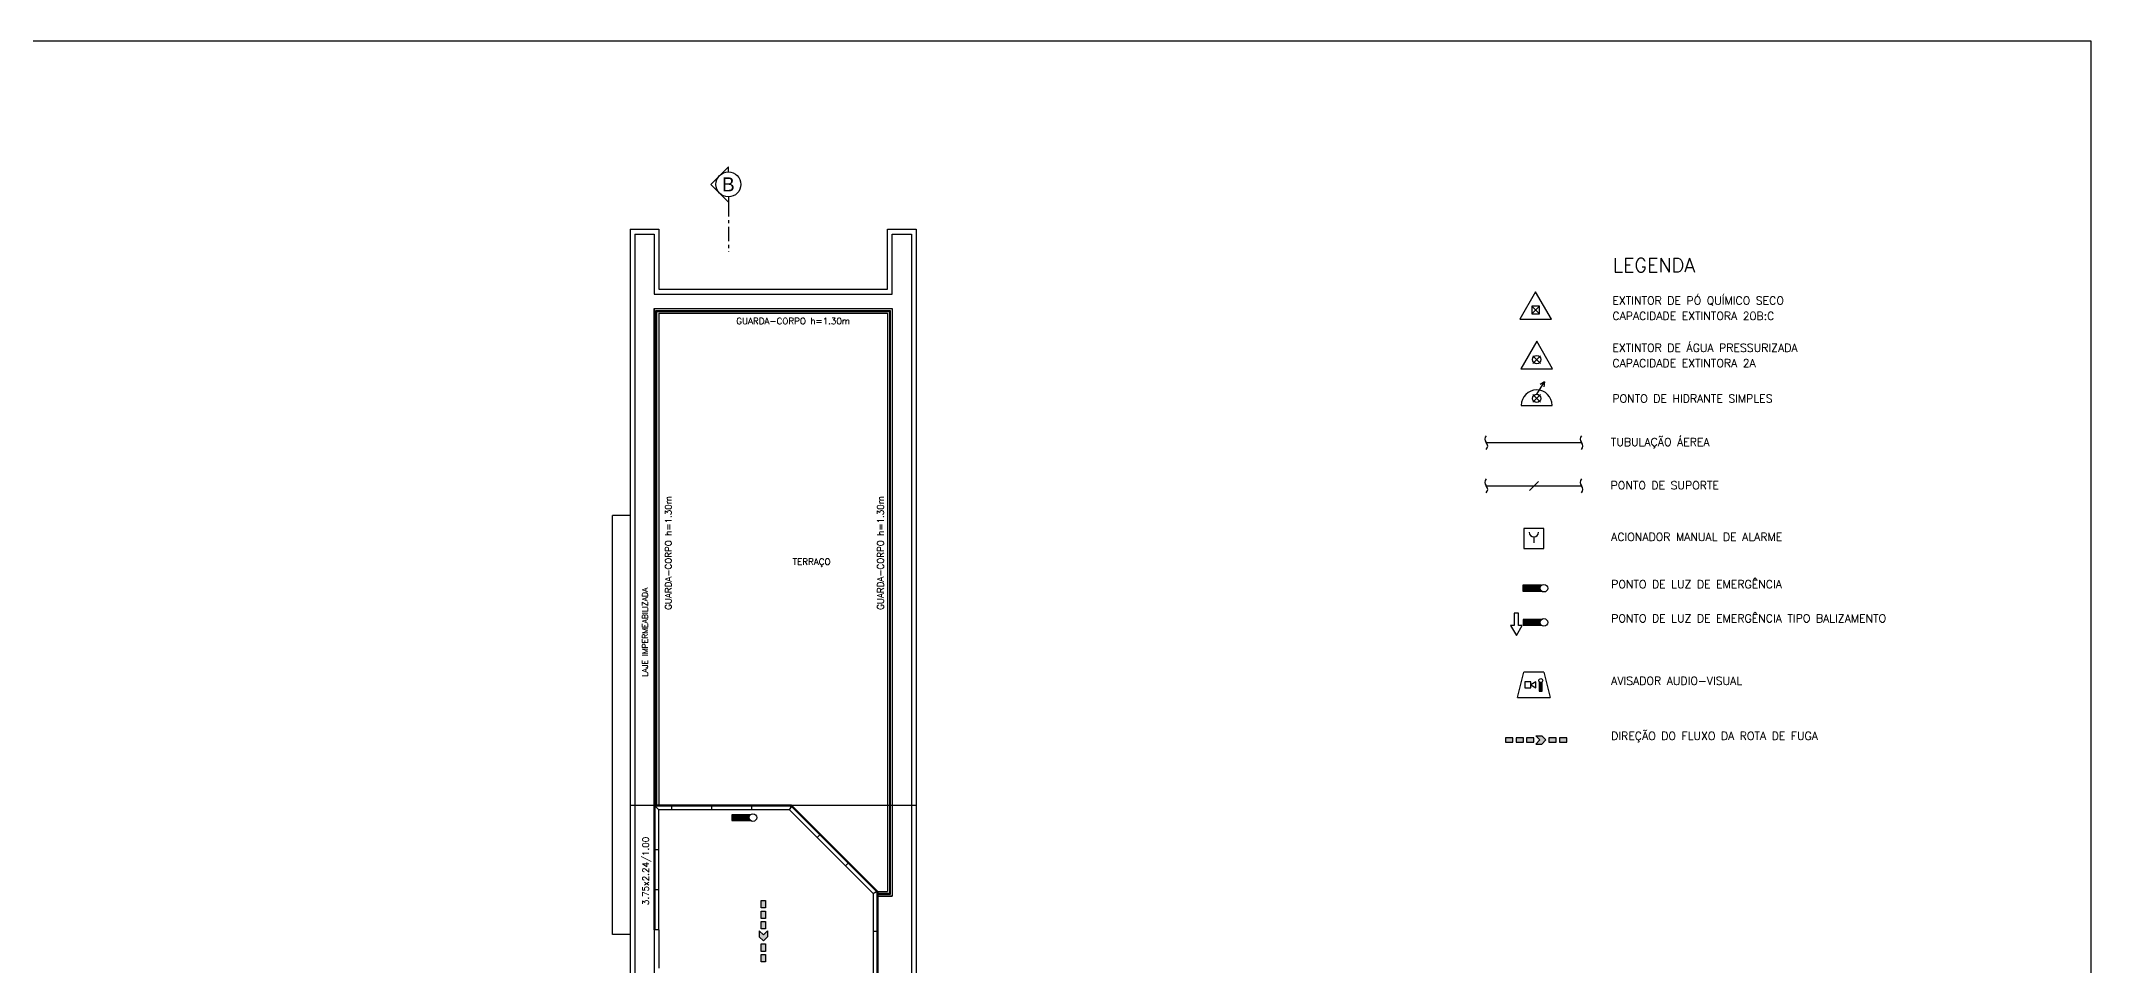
# Model space of a CAD drawing. Extents: x 544 to 914, y -40 to 56.
# Drawn here: x 715.3 to 779.4, y 21.6 to 50.5 of the extents above; entities that cross this region are included whole.
import ezdxf
from ezdxf.enums import TextEntityAlignment as Align

# ---------------------------------------------------------------- set-up
doc = ezdxf.new("R2010")
doc.units = 0
doc.header["$LTSCALE"] = 0.5
doc.header["$MEASUREMENT"] = 0
doc.linetypes.add('ACAD_ISO10W100', pattern=[18, 12, -3, 0, -3])
doc.layers.get('0').update_dxf_attribs({"linetype": 'CONTINUOUS'})
for name, color, linetype in [('A-01', 1, 'CONTINUOUS'), ('A-02', 2, 'CONTINUOUS'), ('A-03', 3, 'CONTINUOUS'), ('A-05', 5, 'CONTINUOUS'), ('BOMBEIRO', 220, 'CONTINUOUS'), ('corte', 2, 'ACAD_ISO10W100'), ('COTASMKT', 170, 'CONTINUOUS'), ('Especificações', 2, 'CONTINUOUS'), ('JANELA', 1, 'CONTINUOUS'), ('LIN02', 10, 'CONTINUOUS'), ('SPK', 14, 'CONTINUOUS'), ('TUBO', 240, 'CONTINUOUS'), ('Título', 3, 'CONTINUOUS'), ('área vendável', 4, 'CONTINUOUS')]:
    doc.layers.add(name, color=color, linetype=linetype)
doc.styles.add('CL140', font='fonte', dxfattribs={"height": 0.35})
doc.styles.add('SIMPLEX', font='simplex', dxfattribs={"height": 0.2})
doc.styles.add('T20', font='simplex.shx', dxfattribs={"height": 0.1})

# ---------------------------------------------------------------- blocks, each defined once
blk = doc.blocks.new('ACIONADOR')
at = {"layer": 'BOMBEIRO'}
blk.add_line((0, 0.00036), (0, -0.00109), dxfattribs=at)
blk.add_lwpolyline([(-0.00251, 0.00251), (-0.00251, -0.00251), (0.00251, -0.00251), (0.00251, 0.00251)], close=True, dxfattribs=at)
blk.add_arc((0, 0.00153), 0.00117, 180, 0, dxfattribs=at)
blk = doc.blocks.new('LUZ')
at = {"layer": 'BOMBEIRO'}
blk.add_hatch(color=256, dxfattribs=at).paths.add_polyline_path([(-0.00061, -0.00072, -0.219153), (-0.00094, 0, -0.219153), (-0.00061, 0.00072), (-0.00524, 0.00072), (-0.00524, -0.00072)])
for p, q in [((-0.00524, 0.00072), (-0.00524, -0.00072)), ((-0.00061, 0.00072), (-0.00524, 0.00072)), ((-0.00524, -0.00072), (-0.00061, -0.00072))]:
    blk.add_line(p, q, dxfattribs=at)
blk.add_circle((0, 0), 0.000945, dxfattribs=at)
blk = doc.blocks.new('AVISADOR1')
at = {"layer": 'BOMBEIRO'}
blk.add_hatch(color=256, dxfattribs=at).paths.add_polyline_path([(0.00131, 0.00076, -0.460419), (0.00057, 0.00076), (0.00057, -0.00161), (0.00131, -0.00161)])
for p, q in [((-0.00485, -0.00313), (-0.00329, 0.00313)), ((0.00172, 0.00313), (-0.00329, 0.00313)), ((0.00057, 0.00076), (0.00057, -0.00161)), ((0.00131, -0.00161), (0.00131, 0.00076)), ((0.00172, 0.00313), (0.00329, -0.00313)), ((-0.00485, -0.00313), (0.00329, -0.00313)), ((0.00057, -0.00161), (0.00131, -0.00161))]:
    blk.add_line(p, q, dxfattribs=at)
for points in [[(-0.00307, 0.00075), (-0.00307, -0.00075), (-0.00156, -0.00075), (-0.00156, 0.00075)], [(-0.00156, 0), (-0.00026, -0.00075), (-0.00026, 0.00075)]]:
    blk.add_lwpolyline(points, close=True, dxfattribs=at)
blk.add_circle((0.00094, 0.00107), 0.000484, dxfattribs=at)
blk = doc.blocks.new('BALIZAMENTO')
at = {"layer": 'BOMBEIRO'}
blk.add_hatch(color=256, dxfattribs=at).paths.add_polyline_path([(0.00072, -0.00061, -0.219153), (0, -0.00094, -0.219153), (-0.00072, -0.00061), (-0.00072, -0.00524), (0.00072, -0.00524)])
for p, q in [((-0.00072, -0.00061), (-0.00072, -0.00524)), ((0.00072, -0.00524), (0.00072, -0.00061)), ((-0.00072, -0.00524), (0.00072, -0.00524))]:
    blk.add_line(p, q, dxfattribs=at)
for points in [[(0.0008, -0.00633), (-0.00226, -0.00633), (-0.00226, -0.00746), (0.0008, -0.00746)], [(0.0008, -0.00746), (0.0008, -0.00834), (0.00329, -0.0069), (0.0008, -0.00546), (0.0008, -0.00633)]]:
    blk.add_lwpolyline(points, dxfattribs=at)
blk.add_circle((0, 0), 0.000945, dxfattribs=at)
blk = doc.blocks.new('DIRECAO')
at = {"layer": 'BOMBEIRO'}
h = blk.add_hatch(color=256, dxfattribs=at)
h.paths.add_polyline_path([(-0.00709, 0.00053), (-0.00709, -0.00053), (-0.00523, -0.00053), (-0.00523, 0.00053)])
h.paths.add_polyline_path([(-0.00262, -0.00053), (-0.00262, 0.00053), (-0.00447, 0.00053), (-0.00447, -0.00053)])
h.paths.add_polyline_path([(0, -0.00053), (0, 0.00053), (-0.00186, 0.00053), (-0.00186, -0.00053)])
h.paths.add_polyline_path([(0.00151, 0), (0.00047, -0.00104), (0.00195, -0.00104), (0.00299, 0), (0.00195, 0.00104), (0.00047, 0.00104)])
h.paths.add_polyline_path([(0.00561, 0.00053), (0.00375, 0.00053), (0.00375, -0.00053), (0.00561, -0.00053)])
h.paths.add_polyline_path([(0.00823, 0.00053), (0.00637, 0.00053), (0.00637, -0.00053), (0.00823, -0.00053)])
for p, q in [((0.00047, 0.00104), (0.00195, 0.00104)), ((0.00047, 0.00104), (0.00151, 0)), ((0.00047, -0.00104), (0.00151, 0)), ((0.00299, 0), (0.00195, 0.00104)), ((0.00299, 0), (0.00195, -0.00104)), ((0.00047, -0.00104), (0.00195, -0.00104))]:
    blk.add_line(p, q, dxfattribs=at)
for points in [[(-0.00709, -0.00053), (-0.00523, -0.00053), (-0.00523, 0.00053), (-0.00709, 0.00053)], [(-0.00447, -0.00053), (-0.00262, -0.00053), (-0.00262, 0.00053), (-0.00447, 0.00053)], [(-0.00186, -0.00053), (0, -0.00053), (0, 0.00053), (-0.00186, 0.00053)], [(0.00375, -0.00053), (0.00561, -0.00053), (0.00561, 0.00053), (0.00375, 0.00053)], [(0.00637, -0.00053), (0.00823, -0.00053), (0.00823, 0.00053), (0.00637, 0.00053)]]:
    blk.add_lwpolyline(points, close=True, dxfattribs=at)
blk = doc.blocks.new('HID')
at = {"layer": 'BOMBEIRO'}
for p, q in [((0.12, 0.12), (-0.12, -0.12)), ((-0.12, 0.12), (0.12, -0.12)), ((0, 0.128), (0.24, 0.522)), ((0.24, 0.522), (0.107, 0.43)), ((0.24, 0.522), (0.22, 0.362)), ((-0.482, -0.218), (0.482, -0.218))]:
    blk.add_line(p, q, dxfattribs=at)
blk.add_circle((0, 0), 0.128, dxfattribs=at)
blk.add_arc((0, -0.218), 0.482, 0, 180, dxfattribs=at)
blk = doc.blocks.new('PO')
at = {"layer": 'SPK', "color": 220}
for p, q in [((0.048, 0.579), (-0.445, -0.274)), ((-0.071, 0.129), (0.166, -0.108)), ((0.166, 0.129), (-0.071, -0.108)), ((0.541, -0.274), (0.048, 0.579)), ((-0.445, -0.274), (0.541, -0.274))]:
    blk.add_line(p, q, dxfattribs=at)
blk.add_lwpolyline([(0.166, 0.129), (-0.071, 0.129), (-0.071, -0.108), (0.166, -0.108)], close=True, dxfattribs=at)
blk = doc.blocks.new('AGUA')
at = {"layer": 'BOMBEIRO'}
for p, q in [((0.137, 0.1), (-0.105, -0.141)), ((-0.105, 0.1), (0.137, -0.141))]:
    blk.add_line(p, q, dxfattribs=at)
blk.add_lwpolyline([(0.016, 0.552), (-0.48, -0.307), (0.512, -0.307)], close=True, dxfattribs=at)
blk.add_circle((0.016, -0.021), 0.129, dxfattribs=at)
blk = doc.blocks.new('sup')
at = {"layer": 'BOMBEIRO'}
blk.add_line((-0.141, -0.141), (0.141, 0.141), dxfattribs=at)

msp = doc.modelspace()

# ---------------------------------------------------------------- linework, layer by layer
msp.add_lwpolyline([(674.447, 50.466), (779.378, 50.466), (779.378, -25.459), (674.447, -25.459)], close=True)
at = {"layer": 'A-01'}
for p, q in [((733.176, 22.528), (733.176, 35.628)), ((733.726, 35.628), (733.176, 35.628)), ((733.726, 26.578), (742.668, 26.578)), ((738.706, 26.428), (734.626, 26.428)), ((741.318, 23.816), (738.706, 26.428)), ((741.318, 23.816), (741.318, -6.522)), ((733.726, 22.528), (733.176, 22.528))]:
    msp.add_line(p, q, dxfattribs=at)
for points in [[(734.536, 26.578), (734.536, 42.043), (741.858, 42.043), (741.858, 23.788), (741.468, 23.788)], [(734.566, 26.578), (734.566, 42.013), (741.828, 42.013), (741.828, 23.818), (741.468, 23.818)]]:
    msp.add_lwpolyline(points, dxfattribs=at)
at = {"layer": 'A-02'}
for p, q in [((734.476, 42.103), (734.476, 26.578)), ((734.476, 42.103), (741.918, 42.103)), ((734.626, 41.953), (734.626, 26.578)), ((734.626, 41.953), (741.768, 41.953)), ((741.768, 41.953), (741.768, 23.878)), ((741.918, 42.103), (741.918, 23.728)), ((741.468, 23.878), (741.768, 23.878)), ((741.468, 23.728), (741.918, 23.728))]:
    msp.add_line(p, q, dxfattribs=at)
at = {"layer": 'A-03'}
for p, q in [((733.726, 44.578), (733.726, 12.988)), ((733.726, 44.578), (734.626, 44.578)), ((733.876, 44.428), (733.876, 26.578)), ((733.876, 44.428), (734.476, 44.428)), ((734.476, 44.428), (734.476, 42.553)), ((734.626, 44.578), (734.626, 42.703)), ((741.768, 42.703), (741.768, 44.578)), ((741.768, 44.578), (742.668, 44.578)), ((741.918, 42.553), (741.918, 44.428)), ((741.918, 44.428), (742.518, 44.428)), ((742.518, 44.428), (742.518, -2.522)), ((742.668, 44.578), (742.668, -2.672)), ((734.476, 42.553), (741.918, 42.553)), ((734.626, 42.703), (741.768, 42.703)), ((733.876, 26.578), (733.876, 13.138)), ((738.768, 26.578), (734.476, 26.578)), ((734.476, 22.678), (734.476, 26.578)), ((734.626, 26.428), (734.476, 26.578)), ((738.755, 26.548), (734.506, 26.548)), ((734.506, 22.678), (734.506, 26.548)), ((735.018, 26.578), (735.018, 26.428)), ((736.268, 26.578), (736.268, 26.428)), ((737.518, 26.578), (737.518, 26.428)), ((738.768, 26.578), (738.706, 26.428)), ((738.706, 26.428), (738.795, 26.551)), ((738.768, 26.578), (738.795, 26.551)), ((741.421, 23.883), (738.777, 26.527)), ((741.447, 23.899), (738.795, 26.551)), ((739.679, 25.667), (739.573, 25.561)), ((734.626, 25.178), (734.476, 25.178)), ((740.563, 24.783), (740.457, 24.677)), ((734.626, 23.928), (734.476, 23.928)), ((741.318, 23.816), (741.447, 23.899)), ((741.468, 23.878), (741.318, 23.816)), ((741.438, 23.866), (741.438, -6.642)), ((741.468, 23.878), (741.447, 23.899)), ((741.468, 23.878), (741.468, -6.672)), ((741.468, 22.628), (741.318, 22.628))]:
    msp.add_line(p, q, dxfattribs=at)
at = {"layer": 'A-05'}
for p, q in [((734.476, 22.678), (734.476, 13.738)), ((734.626, 22.678), (734.476, 22.678)), ((734.626, 22.678), (734.626, 21.478))]:
    msp.add_line(p, q, dxfattribs=at)
at = {"layer": 'BOMBEIRO'}
for centre, start, end in [((760.588, 38.019), 135, 225), ((760.372, 37.803), 315, 45), ((763.566, 38.019), 135, 225), ((763.35, 37.803), 315, 45)]:
    msp.add_arc(centre, 0.153, start, end, dxfattribs=at)
at = {"layer": 'corte', "color": 4, "linetype": 'ByBlock', "ltscale": 0.075}
for p, q in [((736.799, 46.536), (736.247, 45.983)), ((736.799, 46.374), (736.799, 46.536)), ((736.799, 45.43), (736.247, 45.983)), ((736.799, 45.592), (736.799, 45.43))]:
    msp.add_line(p, q, dxfattribs=at)
at = {"layer": 'corte', "color": 3, "ltscale": 0.075}
msp.add_line((736.799, 45.43), (736.799, 43.873), dxfattribs=at)
at = {"layer": 'corte', "color": 3, "linetype": 'ByBlock', "ltscale": 0.075}
msp.add_circle((736.799, 45.983), 0.391, dxfattribs=at)
at = {"layer": 'JANELA'}
msp.add_line((734.626, 22.678), (734.626, 26.428), dxfattribs=at)
at = {"layer": 'SPK'}
for centre, start, end in [((760.588, 36.666), 135, 225), ((760.372, 36.449), 315, 45), ((763.566, 36.666), 135, 225), ((763.35, 36.449), 315, 45)]:
    msp.add_arc(centre, 0.153, start, end, dxfattribs=at)
at = {"layer": 'TUBO', "color": 240}
msp.add_line((760.48, 37.911), (763.458, 37.911), dxfattribs=at)
at = {"layer": 'TUBO'}
msp.add_line((760.48, 36.558), (763.458, 36.558), dxfattribs=at)
at = {"layer": 'área vendável'}
msp.add_lwpolyline([(734.476, 26.578), (734.476, 42.103), (741.858, 42.103), (741.918, 42.103), (741.918, 23.728), (741.468, 23.728), (741.468, 23.878), (738.768, 26.578), (734.476, 26.578)], dxfattribs=at)

# ---------------------------------------------------------------- block references
at = {"layer": 'BOMBEIRO', "xscale": 125, "yscale": 125, "zscale": 125}
for name, p in [('ACIONADOR', (761.969, 34.916)), ('LUZ', (762.282, 33.359)), ('AVISADOR1', (762.067, 30.338)), ('DIRECAO', (761.969, 28.616)), ('LUZ', (737.566, 26.186))]:
    msp.add_blockref(name, p, dxfattribs=at)
at = {"layer": 'BOMBEIRO', "yscale": 125, "zscale": 125}
for name, p, xscale, rotation in [('BALIZAMENTO', (762.284, 32.291), 125, 270), ('DIRECAO', (737.892, 22.708), -125, 90)]:
    msp.add_blockref(name, p, dxfattribs=dict(at, xscale=xscale, rotation=rotation))
at = {"layer": 'COTASMKT'}
for name, p in [('PO', (761.974, 42.043)), ('AGUA', (762.042, 40.528)), ('HID', (762.058, 39.292)), ('sup', (761.969, 36.558))]:
    msp.add_blockref(name, p, dxfattribs=at)

# ---------------------------------------------------------------- texts
at = {"layer": 'corte', "color": 4, "ltscale": 0.075, "style": 'CL140'}
msp.add_text('B', height=0.438, dxfattribs=at).set_placement((736.799, 45.983), align=Align.MIDDLE)
at = {"layer": 'Especificações', "style": 'T20'}
msp.add_text('GUARDA-CORPO h=1.30m', height=0.2, dxfattribs=at).set_placement((737.044, 41.611))
for s, height, p in [('GUARDA-CORPO h=1.30m', 0.2, (735.023, 32.682)), ('GUARDA-CORPO h=1.30m', 0.2, (741.652, 32.682)), ('LAJE IMPERMEABILIZADA ', 0.175, (734.278, 30.593)), ('3.75x2.24/1.00', 0.2, (734.314, 23.452))]:
    msp.add_text(s, height=height, rotation=90, dxfattribs=at).set_placement(p)
at = {"layer": 'LIN02', "style": 'SIMPLEX'}
for s, p in [('EXTINTOR DE PÓ QUÍMICO SECO', (764.423, 42.225)), ('CAPACIDADE EXTINTORA 20B:C', (764.423, 41.745)), ('EXTINTOR DE ÁGUA PRESSURIZADA', (764.423, 40.749)), ('CAPACIDADE EXTINTORA 2A', (764.423, 40.269)), ('PONTO DE HIDRANTE SIMPLES', (764.423, 39.163)), ('TUBULAÇÃO ÁEREA', (764.374, 37.804)), ('PONTO DE SUPORTE', (764.366, 36.451)), ('ACIONADOR MANUAL DE ALARME', (764.384, 34.837)), ('PONTO DE LUZ DE EMERGÊNCIA', (764.384, 33.359)), ('PONTO DE LUZ DE EMERGÊNCIA TIPO BALIZAMENTO', (764.384, 32.291)), ('AVISADOR AUDIO-VISUAL', (764.384, 30.338)), ('DIREÇÃO DO FLUXO DA ROTA DE FUGA', (764.384, 28.616))]:
    msp.add_text(s, height=0.25, dxfattribs=at).set_placement(p)
at = {"layer": 'SPK', "style": 'SIMPLEX'}
msp.add_text('LEGENDA', height=0.4375, dxfattribs=at).set_placement((764.433, 43.235))
at = {"layer": 'Título', "style": 'T20'}
msp.add_text('TERRAÇO', height=0.2, dxfattribs=at).set_placement((738.808, 34.087))

doc.saveas('drawing.dxf')
